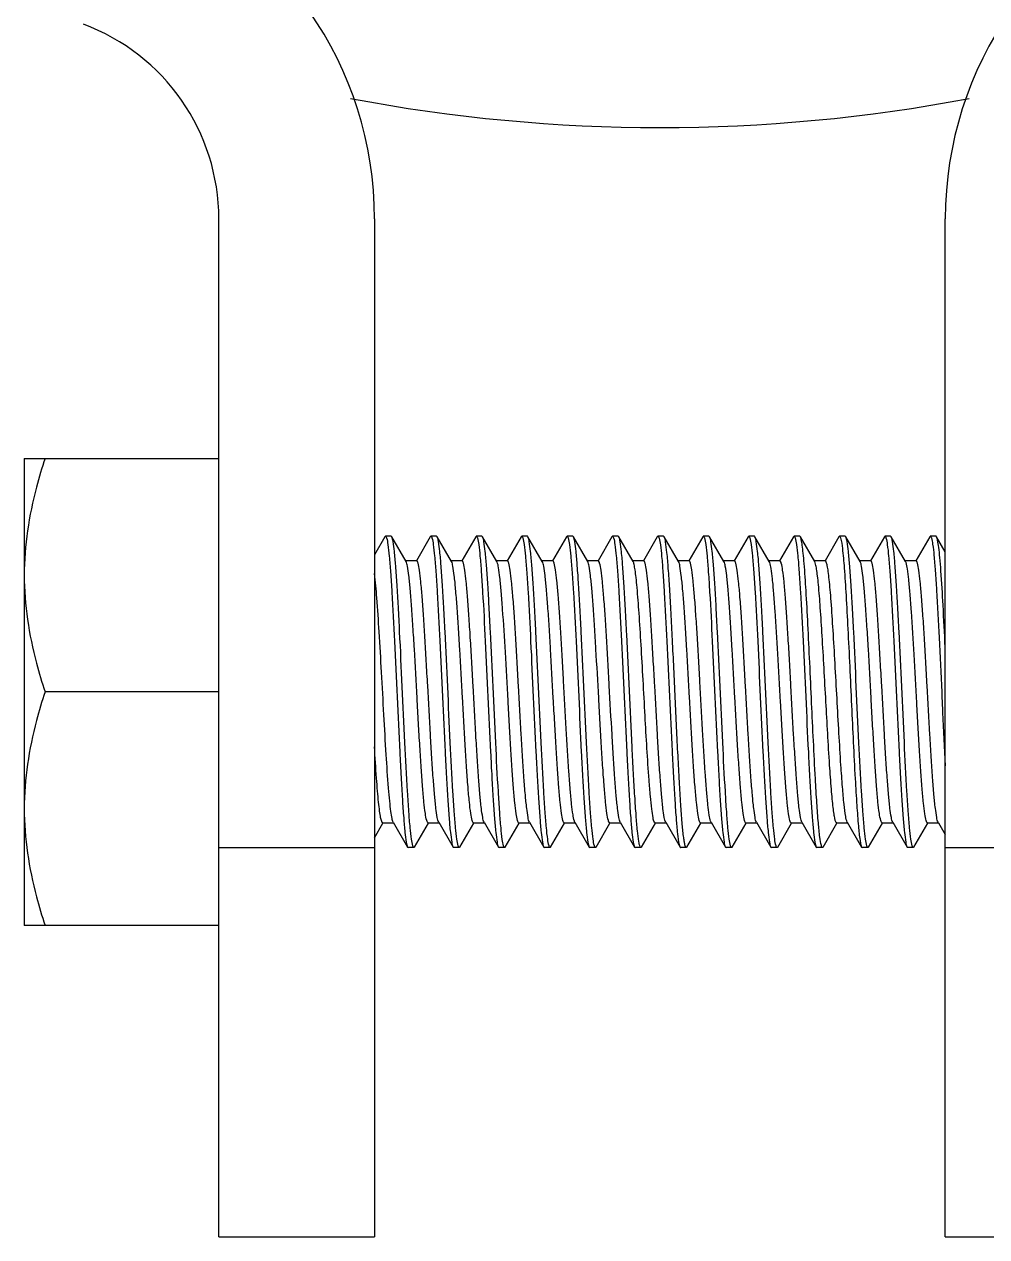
# Model space of a CAD drawing. Extents: x 1725261 to 1937680, y 860327 to 1571294.
# Drawn here: x 1850610 to 1851040, y 1209134 to 1209677 of the extents above; entities that cross this region are included whole.
import ezdxf

# ---------------------------------------------------------------- set-up
doc = ezdxf.new("R2010")
doc.units = 0
doc.header["$LTSCALE"] = 1000
doc.header["$MEASUREMENT"] = 0

msp = doc.modelspace()

# ---------------------------------------------------------------- linework, layer by layer
at = {"linetype": 'Continuous'}
for p, q in [((1850696.67, 1209134.2), (1850696.67, 1209589.89)), ((1850766.36, 1209589.89), (1850766.36, 1209134.2)), ((1851021.91, 1209134.2), (1851021.91, 1209589.89)), ((1850609.55, 1209482.68), (1850696.67, 1209482.68)), ((1850609.55, 1209482.68), (1850609.55, 1209273.59)), ((1850771.03, 1209447.61), (1850771.29, 1209447.83)), ((1850773.83, 1209447.83), (1850771.29, 1209447.83)), ((1850773.83, 1209447.83), (1850771.29, 1209447.83)), ((1850771.29, 1209447.83), (1850771.33, 1209447.83)), ((1850774.09, 1209447.61), (1850773.83, 1209447.83)), ((1850791.36, 1209447.61), (1850791.62, 1209447.83)), ((1850794.16, 1209447.83), (1850791.62, 1209447.83)), ((1850794.16, 1209447.83), (1850791.62, 1209447.83)), ((1850791.62, 1209447.83), (1850791.66, 1209447.83)), ((1850794.42, 1209447.61), (1850794.16, 1209447.83)), ((1850811.69, 1209447.61), (1850811.95, 1209447.83)), ((1850814.49, 1209447.83), (1850811.95, 1209447.83)), ((1850814.49, 1209447.83), (1850811.95, 1209447.83)), ((1850811.95, 1209447.83), (1850811.99, 1209447.83)), ((1850814.75, 1209447.61), (1850814.49, 1209447.83)), ((1850832.02, 1209447.61), (1850832.28, 1209447.83)), ((1850834.82, 1209447.83), (1850832.28, 1209447.83)), ((1850834.82, 1209447.83), (1850832.28, 1209447.83)), ((1850832.28, 1209447.83), (1850832.32, 1209447.83)), ((1850835.08, 1209447.61), (1850834.82, 1209447.83)), ((1850852.34, 1209447.61), (1850852.6, 1209447.83)), ((1850855.15, 1209447.83), (1850852.6, 1209447.83)), ((1850855.15, 1209447.83), (1850852.6, 1209447.83)), ((1850852.6, 1209447.83), (1850852.64, 1209447.83)), ((1850855.4, 1209447.61), (1850855.15, 1209447.83)), ((1850872.67, 1209447.61), (1850872.93, 1209447.83)), ((1850875.47, 1209447.83), (1850872.93, 1209447.83)), ((1850875.47, 1209447.83), (1850872.93, 1209447.83)), ((1850872.93, 1209447.83), (1850872.97, 1209447.83)), ((1850875.73, 1209447.61), (1850875.47, 1209447.83)), ((1850893, 1209447.61), (1850893.26, 1209447.83)), ((1850895.8, 1209447.83), (1850893.26, 1209447.83)), ((1850895.8, 1209447.83), (1850893.26, 1209447.83)), ((1850893.26, 1209447.83), (1850893.3, 1209447.83)), ((1850896.06, 1209447.61), (1850895.8, 1209447.83)), ((1850913.33, 1209447.61), (1850913.59, 1209447.83)), ((1850916.13, 1209447.83), (1850913.59, 1209447.83)), ((1850916.13, 1209447.83), (1850913.59, 1209447.83)), ((1850913.59, 1209447.83), (1850913.63, 1209447.83)), ((1850916.39, 1209447.61), (1850916.13, 1209447.83)), ((1850933.66, 1209447.61), (1850933.92, 1209447.83)), ((1850936.46, 1209447.83), (1850933.92, 1209447.83)), ((1850936.46, 1209447.83), (1850933.92, 1209447.83)), ((1850933.92, 1209447.83), (1850933.96, 1209447.83)), ((1850936.72, 1209447.61), (1850936.46, 1209447.83)), ((1850953.98, 1209447.61), (1850954.24, 1209447.83)), ((1850956.79, 1209447.83), (1850954.24, 1209447.83)), ((1850956.79, 1209447.83), (1850954.24, 1209447.83)), ((1850954.24, 1209447.83), (1850954.28, 1209447.83)), ((1850957.04, 1209447.61), (1850956.79, 1209447.83)), ((1850974.31, 1209447.61), (1850974.57, 1209447.83)), ((1850977.11, 1209447.83), (1850974.57, 1209447.83)), ((1850977.11, 1209447.83), (1850974.57, 1209447.83)), ((1850974.57, 1209447.83), (1850974.61, 1209447.83)), ((1850977.37, 1209447.61), (1850977.11, 1209447.83)), ((1850994.64, 1209447.61), (1850994.9, 1209447.83)), ((1850997.44, 1209447.83), (1850994.9, 1209447.83)), ((1850997.44, 1209447.83), (1850994.9, 1209447.83)), ((1850994.9, 1209447.83), (1850994.94, 1209447.83)), ((1850997.7, 1209447.61), (1850997.44, 1209447.83)), ((1851014.97, 1209447.61), (1851015.23, 1209447.83)), ((1851017.77, 1209447.83), (1851015.23, 1209447.83)), ((1851017.77, 1209447.83), (1851015.23, 1209447.83)), ((1851015.23, 1209447.83), (1851015.27, 1209447.83)), ((1851018.03, 1209447.61), (1851017.77, 1209447.83)), ((1850771.03, 1209447.61), (1850766.36, 1209439.55)), ((1850780.51, 1209436.53), (1850774.09, 1209447.61)), ((1850791.36, 1209447.61), (1850785.13, 1209436.86)), ((1850800.84, 1209436.53), (1850794.42, 1209447.61)), ((1850811.69, 1209447.61), (1850805.46, 1209436.86)), ((1850821.17, 1209436.53), (1850814.75, 1209447.61)), ((1850832.02, 1209447.61), (1850825.79, 1209436.86)), ((1850841.5, 1209436.53), (1850835.08, 1209447.61)), ((1850852.34, 1209447.61), (1850846.12, 1209436.86)), ((1850861.82, 1209436.53), (1850855.4, 1209447.61)), ((1850872.67, 1209447.61), (1850866.45, 1209436.86)), ((1850882.15, 1209436.53), (1850875.73, 1209447.61)), ((1850893, 1209447.61), (1850886.77, 1209436.86)), ((1850902.48, 1209436.53), (1850896.06, 1209447.61)), ((1850913.33, 1209447.61), (1850907.1, 1209436.86)), ((1850922.81, 1209436.53), (1850916.39, 1209447.61)), ((1850933.66, 1209447.61), (1850927.43, 1209436.86)), ((1850943.14, 1209436.53), (1850936.72, 1209447.61)), ((1850953.98, 1209447.61), (1850947.76, 1209436.86)), ((1850963.46, 1209436.53), (1850957.04, 1209447.61)), ((1850974.31, 1209447.61), (1850968.09, 1209436.86)), ((1850983.79, 1209436.53), (1850977.37, 1209447.61)), ((1850994.64, 1209447.61), (1850988.41, 1209436.86)), ((1851004.12, 1209436.53), (1850997.7, 1209447.61)), ((1851014.97, 1209447.61), (1851008.74, 1209436.86)), ((1851021.91, 1209440.91), (1851018.03, 1209447.61)), ((1850785.25, 1209436.8), (1850780.36, 1209436.8)), ((1850805.58, 1209436.8), (1850800.69, 1209436.8)), ((1850825.91, 1209436.8), (1850821.01, 1209436.8)), ((1850821.3, 1209436.26), (1850821.17, 1209436.53)), ((1850846.23, 1209436.8), (1850841.34, 1209436.8)), ((1850866.56, 1209436.8), (1850861.67, 1209436.8)), ((1850886.89, 1209436.8), (1850882, 1209436.8)), ((1850907.22, 1209436.8), (1850902.33, 1209436.8)), ((1850927.55, 1209436.8), (1850922.65, 1209436.8)), ((1850947.87, 1209436.8), (1850942.98, 1209436.8)), ((1850943.33, 1209436.09), (1850943.14, 1209436.53)), ((1850968.2, 1209436.8), (1850963.31, 1209436.8)), ((1850988.53, 1209436.8), (1850983.64, 1209436.8)), ((1851008.86, 1209436.8), (1851003.97, 1209436.8)), ((1850696.67, 1209378.14), (1850618.88, 1209378.14)), ((1851020.31, 1209378.06), (1851020.35, 1209377.33)), ((1850766.36, 1209312.86), (1850770.16, 1209319.41)), ((1850770.04, 1209319.48), (1850774.93, 1209319.48)), ((1850774.78, 1209319.74), (1850781.2, 1209308.67)), ((1850784.26, 1209308.67), (1850790.48, 1209319.41)), ((1850790.37, 1209319.48), (1850795.26, 1209319.48)), ((1850795.11, 1209319.74), (1850801.52, 1209308.67)), ((1850804.58, 1209308.67), (1850810.81, 1209319.41)), ((1850810.7, 1209319.48), (1850815.59, 1209319.48)), ((1850815.43, 1209319.74), (1850821.85, 1209308.67)), ((1850824.91, 1209308.67), (1850831.14, 1209319.41)), ((1850831.02, 1209319.48), (1850835.92, 1209319.48)), ((1850835.76, 1209319.74), (1850842.18, 1209308.67)), ((1850845.24, 1209308.67), (1850851.47, 1209319.41)), ((1850851.35, 1209319.48), (1850856.24, 1209319.48)), ((1850856.09, 1209319.74), (1850862.51, 1209308.67)), ((1850865.57, 1209308.67), (1850871.8, 1209319.41)), ((1850871.68, 1209319.48), (1850876.57, 1209319.48)), ((1850876.42, 1209319.74), (1850882.84, 1209308.67)), ((1850885.9, 1209308.67), (1850892.12, 1209319.41)), ((1850892.01, 1209319.48), (1850891.7, 1209319.74)), ((1850892.01, 1209319.48), (1850896.9, 1209319.48)), ((1850896.75, 1209319.74), (1850903.16, 1209308.67)), ((1850906.22, 1209308.67), (1850912.45, 1209319.41)), ((1850912.34, 1209319.48), (1850917.23, 1209319.48)), ((1850917.07, 1209319.74), (1850923.49, 1209308.67)), ((1850926.55, 1209308.67), (1850932.78, 1209319.41)), ((1850932.66, 1209319.48), (1850937.56, 1209319.48)), ((1850937.4, 1209319.74), (1850943.82, 1209308.67)), ((1850946.88, 1209308.67), (1850953.11, 1209319.41)), ((1850952.99, 1209319.48), (1850957.88, 1209319.48)), ((1850957.73, 1209319.74), (1850964.15, 1209308.67)), ((1850967.21, 1209308.67), (1850973.44, 1209319.41)), ((1850973.32, 1209319.48), (1850978.21, 1209319.48)), ((1850978.06, 1209319.74), (1850984.48, 1209308.67)), ((1850987.54, 1209308.67), (1850993.76, 1209319.41)), ((1850993.65, 1209319.48), (1850998.54, 1209319.48)), ((1850998.39, 1209319.74), (1851004.8, 1209308.67)), ((1851007.86, 1209308.67), (1851014.09, 1209319.41)), ((1851013.98, 1209319.48), (1851018.87, 1209319.48)), ((1851018.71, 1209319.74), (1851018.87, 1209319.48)), ((1851018.87, 1209319.48), (1851021.91, 1209314.22)), ((1850696.67, 1209308.44), (1850766.36, 1209308.44)), ((1850781.2, 1209308.67), (1850781.46, 1209308.44)), ((1850784, 1209308.44), (1850781.46, 1209308.44)), ((1850784, 1209308.44), (1850781.46, 1209308.44)), ((1850784, 1209308.44), (1850783.96, 1209308.45)), ((1850784.26, 1209308.67), (1850784, 1209308.44)), ((1850801.52, 1209308.67), (1850801.78, 1209308.44)), ((1850804.33, 1209308.44), (1850801.78, 1209308.44)), ((1850804.33, 1209308.44), (1850801.78, 1209308.44)), ((1850804.33, 1209308.44), (1850804.29, 1209308.45)), ((1850804.58, 1209308.67), (1850804.33, 1209308.44)), ((1850821.85, 1209308.67), (1850822.11, 1209308.44)), ((1850824.65, 1209308.44), (1850822.11, 1209308.44)), ((1850824.65, 1209308.44), (1850822.11, 1209308.44)), ((1850824.65, 1209308.44), (1850824.61, 1209308.45)), ((1850824.91, 1209308.67), (1850824.65, 1209308.44)), ((1850842.18, 1209308.67), (1850842.44, 1209308.44)), ((1850844.98, 1209308.44), (1850842.44, 1209308.44)), ((1850844.98, 1209308.44), (1850842.44, 1209308.44)), ((1850844.98, 1209308.44), (1850844.94, 1209308.45)), ((1850845.24, 1209308.67), (1850844.98, 1209308.44)), ((1850862.51, 1209308.67), (1850862.77, 1209308.44)), ((1850865.31, 1209308.44), (1850862.77, 1209308.44)), ((1850865.31, 1209308.44), (1850862.77, 1209308.44)), ((1850865.31, 1209308.44), (1850865.27, 1209308.45)), ((1850865.57, 1209308.67), (1850865.31, 1209308.44)), ((1850882.84, 1209308.67), (1850883.1, 1209308.44)), ((1850885.33, 1209308.44), (1850883.1, 1209308.44)), ((1850885.33, 1209308.44), (1850883.1, 1209308.44)), ((1850885.48, 1209308.52), (1850885.33, 1209308.75)), ((1850885.9, 1209308.67), (1850885.64, 1209308.44)), ((1850903.12, 1209308.75), (1850903.16, 1209308.67)), ((1850903.16, 1209308.67), (1850903.27, 1209308.52)), ((1850905.97, 1209308.44), (1850903.42, 1209308.44)), ((1850906.22, 1209308.67), (1850905.97, 1209308.44)), ((1850923.49, 1209308.67), (1850923.75, 1209308.44)), ((1850926.29, 1209308.44), (1850923.75, 1209308.44)), ((1850926.29, 1209308.44), (1850923.75, 1209308.44)), ((1850926.29, 1209308.44), (1850926.25, 1209308.45)), ((1850926.55, 1209308.67), (1850926.29, 1209308.44)), ((1850943.82, 1209308.67), (1850944.08, 1209308.44)), ((1850946.62, 1209308.44), (1850944.08, 1209308.44)), ((1850946.62, 1209308.44), (1850944.08, 1209308.44)), ((1850946.62, 1209308.44), (1850946.58, 1209308.45)), ((1850946.88, 1209308.67), (1850946.62, 1209308.44)), ((1850964.15, 1209308.67), (1850964.41, 1209308.44)), ((1850966.95, 1209308.44), (1850964.41, 1209308.44)), ((1850966.95, 1209308.44), (1850964.41, 1209308.44)), ((1850967.21, 1209308.67), (1850966.95, 1209308.44)), ((1850984.48, 1209308.67), (1850984.74, 1209308.44)), ((1850987.28, 1209308.44), (1850984.74, 1209308.44)), ((1850987.28, 1209308.44), (1850984.74, 1209308.44)), ((1850987.28, 1209308.44), (1850987.24, 1209308.45)), ((1850987.54, 1209308.67), (1850987.28, 1209308.44)), ((1851004.8, 1209308.67), (1851005.06, 1209308.44)), ((1851007.61, 1209308.44), (1851005.06, 1209308.44)), ((1851007.61, 1209308.44), (1851005.06, 1209308.44)), ((1851007.61, 1209308.44), (1851007.57, 1209308.45)), ((1851007.86, 1209308.67), (1851007.61, 1209308.44)), ((1851021.91, 1209308.44), (1851091.61, 1209308.44)), ((1850696.67, 1209273.59), (1850609.55, 1209273.59)), ((1850696.67, 1209134.2), (1850766.36, 1209134.2)), ((1851021.91, 1209134.2), (1851091.61, 1209134.2))]:
    msp.add_line(p, q, dxfattribs=at)
for centre, radius, start, end in [((1850603.74, 1209589.89), 162.62, 0, 69.6825), ((1851184.54, 1209589.89), 162.62, 110.3175, 180), ((1850603.74, 1209589.89), 92.93, 0, 69.6825), ((1850894.14, 1210374.21), 743.42, 259.26191, 280.73809)]:
    msp.add_arc(centre, radius, start, end, dxfattribs=at)
for points, knots in [([(1850618.88, 1209482.68), (1850617.47, 1209478.44), (1850612.31, 1209461.48), (1850609.55, 1209443.68), (1850609.55, 1209430.41)], [0, 0, 0, 0, 0.251892, 1, 1, 1, 1]), ([(1850771.33, 1209447.83), (1850771.37, 1209447.82), (1850771.61, 1209447.63), (1850771.69, 1209447.33), (1850771.76, 1209447.09)], [0, 0, 0, 0, 0.146246, 1, 1, 1, 1]), ([(1850791.66, 1209447.83), (1850791.7, 1209447.82), (1850791.94, 1209447.64), (1850792.01, 1209447.34), (1850792.08, 1209447.12)], [0, 0, 0, 0, 0.147522, 1, 1, 1, 1]), ([(1850811.99, 1209447.83), (1850812.03, 1209447.82), (1850812.27, 1209447.63), (1850812.35, 1209447.33), (1850812.42, 1209447.09)], [0, 0, 0, 0, 0.146192, 1, 1, 1, 1]), ([(1850832.32, 1209447.83), (1850832.36, 1209447.82), (1850832.6, 1209447.63), (1850832.67, 1209447.33), (1850832.75, 1209447.09)], [0, 0, 0, 0, 0.146067, 1, 1, 1, 1]), ([(1850852.64, 1209447.83), (1850852.68, 1209447.82), (1850852.92, 1209447.63), (1850853, 1209447.33), (1850853.07, 1209447.1)], [0, 0, 0, 0, 0.14652, 1, 1, 1, 1]), ([(1850872.97, 1209447.83), (1850873.01, 1209447.82), (1850873.25, 1209447.64), (1850873.32, 1209447.34), (1850873.4, 1209447.11)], [0, 0, 0, 0, 0.147302, 1, 1, 1, 1]), ([(1850893.3, 1209447.83), (1850893.34, 1209447.82), (1850893.6, 1209447.61), (1850893.68, 1209447.27), (1850893.76, 1209447.01)], [0, 0, 0, 0, 0.142412, 1, 1, 1, 1]), ([(1850913.63, 1209447.83), (1850913.67, 1209447.82), (1850913.91, 1209447.63), (1850913.99, 1209447.32), (1850914.06, 1209447.09)], [0, 0, 0, 0, 0.146004, 1, 1, 1, 1]), ([(1850933.96, 1209447.83), (1850934, 1209447.82), (1850934.24, 1209447.64), (1850934.31, 1209447.34), (1850934.39, 1209447.1)], [0, 0, 0, 0, 0.146788, 1, 1, 1, 1]), ([(1850954.28, 1209447.83), (1850954.32, 1209447.82), (1850954.56, 1209447.64), (1850954.64, 1209447.33), (1850954.71, 1209447.1)], [0, 0, 0, 0, 0.146706, 1, 1, 1, 1]), ([(1850974.61, 1209447.83), (1850974.65, 1209447.82), (1850974.89, 1209447.64), (1850974.97, 1209447.33), (1850975.04, 1209447.1)], [0, 0, 0, 0, 0.14666, 1, 1, 1, 1]), ([(1850994.94, 1209447.83), (1850994.98, 1209447.82), (1850995.22, 1209447.63), (1850995.3, 1209447.33), (1850995.37, 1209447.09)], [0, 0, 0, 0, 0.146034, 1, 1, 1, 1]), ([(1851015.27, 1209447.83), (1851015.31, 1209447.82), (1851015.55, 1209447.64), (1851015.62, 1209447.34), (1851015.7, 1209447.11)], [0, 0, 0, 0, 0.147008, 1, 1, 1, 1]), ([(1850771.76, 1209447.09), (1850772.07, 1209446.13), (1850772.47, 1209443.39), (1850773.04, 1209438.29), (1850773.59, 1209431.19), (1850774.42, 1209418.48), (1850775.37, 1209399.83), (1850776.48, 1209375.95), (1850777.42, 1209355.66), (1850778.22, 1209340.39), (1850778.78, 1209330.56), (1850779.37, 1209322.32), (1850779.89, 1209315.88), (1850780.5, 1209311.58), (1850780.82, 1209309.31), (1850781.2, 1209308.67)], [0, 0, 0, 0, 0.021868, 0.059293, 0.111148, 0.175758, 0.334416, 0.514504, 0.692433, 0.773207, 0.844889, 0.905123, 0.951944, 0.983855, 1, 1, 1, 1]), ([(1850783.52, 1209309.19), (1850783.22, 1209310.15), (1850782.82, 1209312.89), (1850782.25, 1209317.99), (1850781.7, 1209325.1), (1850780.87, 1209337.81), (1850779.92, 1209356.45), (1850778.81, 1209380.33), (1850777.87, 1209400.62), (1850777.07, 1209415.89), (1850776.5, 1209425.72), (1850775.92, 1209433.96), (1850775.4, 1209440.39), (1850774.79, 1209444.69), (1850774.47, 1209446.96), (1850774.09, 1209447.61)], [0, 0, 0, 0, 0.021893, 0.059337, 0.111209, 0.175831, 0.334488, 0.514558, 0.692467, 0.773229, 0.8449, 0.905129, 0.951948, 0.983856, 1, 1, 1, 1]), ([(1850792.08, 1209447.12), (1850792.39, 1209446.16), (1850792.79, 1209443.44), (1850793.36, 1209438.36), (1850793.91, 1209431.27), (1850794.74, 1209418.57), (1850795.69, 1209399.93), (1850796.8, 1209376.03), (1850797.74, 1209355.72), (1850798.54, 1209340.44), (1850799.11, 1209330.59), (1850799.7, 1209322.34), (1850800.21, 1209315.89), (1850800.83, 1209311.59), (1850801.15, 1209309.31), (1850801.52, 1209308.67)], [0, 0, 0, 0, 0.02168, 0.058952, 0.110694, 0.175227, 0.333837, 0.514005, 0.692077, 0.772934, 0.8447, 0.905011, 0.95189, 0.983838, 1, 1, 1, 1]), ([(1850803.85, 1209309.18), (1850803.55, 1209310.15), (1850803.15, 1209312.88), (1850802.58, 1209317.98), (1850802.03, 1209325.09), (1850801.2, 1209337.79), (1850800.25, 1209356.44), (1850799.14, 1209380.33), (1850798.2, 1209400.61), (1850797.4, 1209415.88), (1850796.83, 1209425.71), (1850796.25, 1209433.95), (1850795.73, 1209440.39), (1850795.12, 1209444.69), (1850794.8, 1209446.96), (1850794.42, 1209447.61)], [0, 0, 0, 0, 0.021869, 0.059298, 0.111159, 0.175773, 0.334425, 0.514513, 0.692436, 0.773203, 0.844885, 0.905123, 0.951945, 0.983855, 1, 1, 1, 1]), ([(1850812.42, 1209447.09), (1850812.73, 1209446.13), (1850813.13, 1209443.39), (1850813.7, 1209438.29), (1850814.25, 1209431.18), (1850815.07, 1209418.48), (1850816.02, 1209399.83), (1850817.13, 1209375.95), (1850818.07, 1209355.66), (1850818.87, 1209340.39), (1850819.44, 1209330.56), (1850820.03, 1209322.32), (1850820.54, 1209315.88), (1850821.16, 1209311.58), (1850821.48, 1209309.31), (1850821.85, 1209308.67)], [0, 0, 0, 0, 0.021875, 0.059308, 0.111172, 0.175789, 0.334441, 0.514524, 0.692444, 0.773209, 0.844888, 0.905124, 0.951946, 0.983855, 1, 1, 1, 1]), ([(1850824.19, 1209309.16), (1850823.88, 1209310.12), (1850823.48, 1209312.84), (1850822.91, 1209317.92), (1850822.36, 1209325.01), (1850821.53, 1209337.71), (1850820.58, 1209356.36), (1850819.47, 1209380.25), (1850818.53, 1209400.56), (1850817.73, 1209415.84), (1850817.16, 1209425.69), (1850816.58, 1209433.94), (1850816.06, 1209440.38), (1850815.45, 1209444.69), (1850815.12, 1209446.96), (1850814.75, 1209447.61)], [0, 0, 0, 0, 0.021696, 0.058981, 0.110733, 0.175273, 0.333889, 0.51405, 0.692109, 0.772959, 0.844718, 0.905021, 0.951895, 0.98384, 1, 1, 1, 1]), ([(1850832.75, 1209447.09), (1850833.06, 1209446.12), (1850833.46, 1209443.39), (1850834.03, 1209438.28), (1850834.58, 1209431.17), (1850835.4, 1209418.47), (1850836.35, 1209399.82), (1850837.46, 1209375.94), (1850838.4, 1209355.65), (1850839.2, 1209340.39), (1850839.77, 1209330.56), (1850840.35, 1209322.32), (1850840.87, 1209315.88), (1850841.48, 1209311.58), (1850841.81, 1209309.31), (1850842.18, 1209308.67)], [0, 0, 0, 0, 0.021894, 0.059339, 0.111212, 0.175833, 0.334492, 0.514561, 0.69247, 0.773231, 0.844902, 0.905131, 0.951948, 0.983856, 1, 1, 1, 1]), ([(1850844.51, 1209309.18), (1850844.2, 1209310.15), (1850843.8, 1209312.88), (1850843.23, 1209317.98), (1850842.68, 1209325.09), (1850841.86, 1209337.79), (1850840.91, 1209356.44), (1850839.8, 1209380.33), (1850838.86, 1209400.61), (1850838.06, 1209415.88), (1850837.49, 1209425.71), (1850836.9, 1209433.95), (1850836.39, 1209440.39), (1850835.77, 1209444.69), (1850835.45, 1209446.96), (1850835.08, 1209447.61)], [0, 0, 0, 0, 0.021872, 0.059299, 0.111157, 0.175768, 0.334426, 0.51451, 0.692437, 0.773209, 0.84489, 0.905124, 0.951944, 0.983855, 1, 1, 1, 1]), ([(1850853.07, 1209447.1), (1850853.38, 1209446.13), (1850853.78, 1209443.41), (1850854.35, 1209438.31), (1850854.9, 1209431.2), (1850855.73, 1209418.5), (1850856.68, 1209399.85), (1850857.79, 1209375.97), (1850858.73, 1209355.67), (1850859.53, 1209340.4), (1850860.1, 1209330.57), (1850860.68, 1209322.32), (1850861.2, 1209315.88), (1850861.81, 1209311.59), (1850862.13, 1209309.31), (1850862.51, 1209308.67)], [0, 0, 0, 0, 0.021827, 0.05922, 0.111051, 0.175644, 0.334293, 0.514399, 0.692358, 0.77315, 0.84485, 0.9051, 0.951933, 0.983851, 1, 1, 1, 1]), ([(1850864.84, 1209309.19), (1850864.53, 1209310.15), (1850864.13, 1209312.88), (1850863.56, 1209317.99), (1850863.01, 1209325.1), (1850862.19, 1209337.8), (1850861.23, 1209356.45), (1850860.13, 1209380.33), (1850859.18, 1209400.62), (1850858.39, 1209415.88), (1850857.82, 1209425.71), (1850857.23, 1209433.95), (1850856.72, 1209440.39), (1850856.1, 1209444.69), (1850855.78, 1209446.96), (1850855.4, 1209447.61)], [0, 0, 0, 0, 0.021888, 0.05933, 0.1112, 0.17582, 0.334476, 0.514549, 0.692461, 0.773223, 0.844896, 0.905127, 0.951947, 0.983856, 1, 1, 1, 1]), ([(1850873.4, 1209447.11), (1850873.71, 1209446.16), (1850874.11, 1209443.43), (1850874.68, 1209438.35), (1850875.23, 1209431.25), (1850876.05, 1209418.56), (1850877, 1209399.91), (1850878.11, 1209376.01), (1850879.06, 1209355.71), (1850879.85, 1209340.43), (1850880.42, 1209330.59), (1850881.01, 1209322.34), (1850881.52, 1209315.89), (1850882.14, 1209311.59), (1850882.46, 1209309.31), (1850882.84, 1209308.67)], [0, 0, 0, 0, 0.021712, 0.059011, 0.110774, 0.175321, 0.333937, 0.514091, 0.692138, 0.77298, 0.844732, 0.90503, 0.9519, 0.983841, 1, 1, 1, 1]), ([(1850885.33, 1209308.75), (1850884.97, 1209309.49), (1850884.62, 1209311.93), (1850884.01, 1209316.54), (1850883.47, 1209323.33), (1850882.88, 1209331.95), (1850882.3, 1209342.18), (1850881.49, 1209357.91), (1850880.53, 1209378.61), (1850879.58, 1209399.29), (1850878.77, 1209414.94), (1850878.19, 1209425.05), (1850877.59, 1209433.54), (1850877.07, 1209440.18), (1850876.44, 1209444.6), (1850876.12, 1209446.94), (1850875.73, 1209447.61)], [0, 0, 0, 0, 0.017781, 0.051792, 0.101046, 0.163901, 0.238227, 0.321493, 0.50325, 0.684515, 0.767186, 0.840711, 0.902583, 0.950706, 0.983484, 1, 1, 1, 1]), ([(1850893.76, 1209447.01), (1850894.06, 1209446.03), (1850894.46, 1209443.27), (1850895.02, 1209438.14), (1850895.57, 1209431.04), (1850896.39, 1209418.41), (1850897.33, 1209399.89), (1850898.43, 1209376.17), (1850899.37, 1209356.02), (1850900.16, 1209340.82), (1850900.73, 1209331), (1850901.3, 1209322.73), (1850901.83, 1209316.23), (1850902.42, 1209311.8), (1850902.77, 1209309.47), (1850903.12, 1209308.75)], [0, 0, 0, 0, 0.022323, 0.059966, 0.111809, 0.176196, 0.333935, 0.512859, 0.689876, 0.770433, 0.84213, 0.902644, 0.950025, 0.982776, 1, 1, 1, 1]), ([(1850905.97, 1209308.44), (1850905.82, 1209308.44), (1850905.53, 1209308.98), (1850905.3, 1209309.87), (1850904.98, 1209311.5), (1850904.55, 1209314.77), (1850904.02, 1209320.32), (1850903.43, 1209328.48), (1850902.83, 1209338.46), (1850902.23, 1209349.89), (1850901.62, 1209362.34), (1850901.01, 1209375.38), (1850900.4, 1209388.51), (1850899.8, 1209401.26), (1850899.19, 1209413.17), (1850898.59, 1209423.81), (1850897.98, 1209432.76), (1850897.44, 1209439.77), (1850896.79, 1209444.44), (1850896.46, 1209446.91), (1850896.06, 1209447.61)], [0, 0, 0, 0, 0.003179, 0.010349, 0.021865, 0.037693, 0.081777, 0.141086, 0.21349, 0.29637, 0.38671, 0.481216, 0.576446, 0.66894, 0.755331, 0.832471, 0.897559, 0.948248, 0.982744, 1, 1, 1, 1]), ([(1850914.06, 1209447.09), (1850914.37, 1209446.12), (1850914.77, 1209443.39), (1850915.34, 1209438.28), (1850915.89, 1209431.17), (1850916.71, 1209418.46), (1850917.67, 1209399.82), (1850918.77, 1209375.94), (1850919.71, 1209355.65), (1850920.51, 1209340.39), (1850921.08, 1209330.56), (1850921.67, 1209322.32), (1850922.18, 1209315.88), (1850922.8, 1209311.58), (1850923.12, 1209309.31), (1850923.49, 1209308.67)], [0, 0, 0, 0, 0.021904, 0.059356, 0.111234, 0.175859, 0.334521, 0.514585, 0.692487, 0.773246, 0.844913, 0.905138, 0.951952, 0.983857, 1, 1, 1, 1]), ([(1850925.82, 1209309.18), (1850925.51, 1209310.15), (1850925.11, 1209312.88), (1850924.54, 1209317.99), (1850923.99, 1209325.1), (1850923.17, 1209337.8), (1850922.22, 1209356.45), (1850921.11, 1209380.33), (1850920.17, 1209400.62), (1850919.37, 1209415.89), (1850918.8, 1209425.72), (1850918.22, 1209433.96), (1850917.7, 1209440.39), (1850917.09, 1209444.69), (1850916.76, 1209446.96), (1850916.39, 1209447.61)], [0, 0, 0, 0, 0.021888, 0.059328, 0.111196, 0.175814, 0.334474, 0.514547, 0.692462, 0.773228, 0.844902, 0.905131, 0.951948, 0.983856, 1, 1, 1, 1]), ([(1850934.39, 1209447.1), (1850934.69, 1209446.14), (1850935.09, 1209443.42), (1850935.66, 1209438.32), (1850936.21, 1209431.22), (1850937.04, 1209418.52), (1850937.99, 1209399.87), (1850939.1, 1209375.98), (1850940.04, 1209355.69), (1850940.84, 1209340.41), (1850941.41, 1209330.57), (1850941.99, 1209322.33), (1850942.51, 1209315.89), (1850943.12, 1209311.59), (1850943.45, 1209309.31), (1850943.82, 1209308.67)], [0, 0, 0, 0, 0.021788, 0.059148, 0.110955, 0.175533, 0.334174, 0.514296, 0.692285, 0.773094, 0.844811, 0.905077, 0.951921, 0.983848, 1, 1, 1, 1]), ([(1850946.15, 1209309.18), (1850945.84, 1209310.15), (1850945.44, 1209312.88), (1850944.87, 1209317.99), (1850944.32, 1209325.09), (1850943.5, 1209337.8), (1850942.55, 1209356.44), (1850941.44, 1209380.33), (1850940.5, 1209400.61), (1850939.7, 1209415.88), (1850939.13, 1209425.71), (1850938.54, 1209433.95), (1850938.03, 1209440.39), (1850937.41, 1209444.69), (1850937.09, 1209446.96), (1850936.72, 1209447.61)], [0, 0, 0, 0, 0.021877, 0.059311, 0.111175, 0.175792, 0.334445, 0.514524, 0.692444, 0.773209, 0.844887, 0.905122, 0.951945, 0.983855, 1, 1, 1, 1]), ([(1850954.71, 1209447.1), (1850955.02, 1209446.14), (1850955.42, 1209443.41), (1850955.99, 1209438.32), (1850956.54, 1209431.22), (1850957.37, 1209418.51), (1850958.32, 1209399.87), (1850959.43, 1209375.98), (1850960.37, 1209355.68), (1850961.17, 1209340.41), (1850961.74, 1209330.57), (1850962.32, 1209322.33), (1850962.84, 1209315.89), (1850963.45, 1209311.59), (1850963.77, 1209309.31), (1850964.15, 1209308.67)], [0, 0, 0, 0, 0.0218, 0.059172, 0.110989, 0.175574, 0.334211, 0.514328, 0.692305, 0.773106, 0.844818, 0.905082, 0.951925, 0.983849, 1, 1, 1, 1]), ([(1850963.78, 1209339.24), (1850963.15, 1209350.54), (1850962.34, 1209367.87), (1850961.28, 1209390.93), (1850960.47, 1209407.73), (1850959.66, 1209422.53), (1850958.96, 1209433.15), (1850958.36, 1209439.9), (1850957.97, 1209443.48), (1850957.56, 1209445.92), (1850957.28, 1209447.21), (1850957.04, 1209447.61)], [0, 0, 0, 0, 0.31261, 0.479025, 0.637331, 0.776893, 0.888349, 0.931124, 0.964281, 0.987309, 1, 1, 1, 1]), ([(1850975.04, 1209447.1), (1850975.53, 1209445.59), (1850976.01, 1209441.05), (1850976.83, 1209432.49), (1850977.56, 1209420.45), (1850978.35, 1209405.76), (1850979.14, 1209389.31), (1850980.17, 1209366.94), (1850980.96, 1209350.17), (1850981.57, 1209339.24)], [0, 0, 0, 0, 0.04411, 0.125541, 0.239358, 0.37843, 0.533993, 0.696234, 1, 1, 1, 1]), ([(1850986.81, 1209309.17), (1850986.5, 1209310.13), (1850986.1, 1209312.85), (1850985.53, 1209317.95), (1850984.98, 1209325.05), (1850984.16, 1209337.74), (1850983.2, 1209356.39), (1850982.1, 1209380.28), (1850981.15, 1209400.58), (1850980.35, 1209415.86), (1850979.79, 1209425.7), (1850979.2, 1209433.94), (1850978.69, 1209440.39), (1850978.07, 1209444.69), (1850977.75, 1209446.96), (1850977.37, 1209447.61)], [0, 0, 0, 0, 0.02177, 0.059115, 0.110912, 0.175482, 0.334119, 0.514249, 0.692251, 0.773068, 0.844793, 0.905066, 0.951916, 0.983846, 1, 1, 1, 1]), ([(1850995.37, 1209447.09), (1850995.68, 1209446.12), (1850996.08, 1209443.39), (1850996.65, 1209438.28), (1850997.2, 1209431.17), (1850998.02, 1209418.47), (1850998.98, 1209399.82), (1851000.08, 1209375.94), (1851001.03, 1209355.65), (1851001.82, 1209340.39), (1851002.39, 1209330.56), (1851002.98, 1209322.32), (1851003.49, 1209315.88), (1851004.11, 1209311.58), (1851004.43, 1209309.31), (1851004.8, 1209308.67)], [0, 0, 0, 0, 0.021899, 0.059349, 0.111223, 0.175847, 0.334508, 0.514576, 0.692482, 0.773242, 0.844912, 0.905137, 0.951951, 0.983857, 1, 1, 1, 1]), ([(1851007.13, 1209309.19), (1851006.82, 1209310.15), (1851006.42, 1209312.89), (1851005.85, 1209318), (1851005.3, 1209325.11), (1851004.48, 1209337.81), (1851003.53, 1209356.46), (1851002.42, 1209380.34), (1851001.48, 1209400.62), (1851000.68, 1209415.89), (1851000.11, 1209425.72), (1850999.53, 1209433.96), (1850999.01, 1209440.39), (1850998.4, 1209444.69), (1850998.08, 1209446.96), (1850997.7, 1209447.61)], [0, 0, 0, 0, 0.02191, 0.059368, 0.111249, 0.175876, 0.33454, 0.514602, 0.692499, 0.773255, 0.84492, 0.905142, 0.951954, 0.983858, 1, 1, 1, 1]), ([(1851015.7, 1209447.11), (1851016, 1209446.18), (1851016.39, 1209443.54), (1851016.95, 1209438.62), (1851017.49, 1209431.77), (1851018.29, 1209419.49), (1851019.23, 1209401.4), (1851019.94, 1209386.18), (1851020.31, 1209378.06)], [0, 0, 0, 0, 0.042374, 0.114709, 0.214932, 0.339935, 0.647912, 1, 1, 1, 1]), ([(1851021.91, 1209398.06), (1851021.61, 1209404.35), (1851021.03, 1209415.76), (1851020.24, 1209429.17), (1851019.54, 1209437.8), (1851019.1, 1209442.39), (1851018.61, 1209445.48), (1851018.31, 1209447.12), (1851018.03, 1209447.61)], [0, 0, 0, 0, 0.379459, 0.689334, 0.809279, 0.902185, 0.96608, 1, 1, 1, 1]), ([(1850790.37, 1209319.48), (1850790.23, 1209319.48), (1850789.94, 1209319.89), (1850789.54, 1209321.24), (1850788.99, 1209324.35), (1850788.44, 1209329.36), (1850787.84, 1209336.19), (1850787.25, 1209344.52), (1850786.65, 1209354.06), (1850786.04, 1209364.47), (1850785.24, 1209378.99), (1850784.45, 1209393.38), (1850783.62, 1209407.11), (1850783.03, 1209416.09), (1850782.42, 1209423.69), (1850781.87, 1209429.68), (1850781.25, 1209433.74), (1850780.88, 1209435.9), (1850780.51, 1209436.53)], [0, 0, 0, 0, 0.003456, 0.010692, 0.037889, 0.081613, 0.140407, 0.212192, 0.2944, 0.384075, 0.47799, 0.664972, 0.751304, 0.828651, 0.894236, 0.945722, 0.981321, 1, 1, 1, 1]), ([(1850795.11, 1209319.74), (1850794.74, 1209320.38), (1850794.37, 1209322.53), (1850793.75, 1209326.6), (1850793.19, 1209332.58), (1850792.59, 1209340.18), (1850791.99, 1209349.16), (1850791.17, 1209362.89), (1850790.38, 1209377.28), (1850789.57, 1209391.8), (1850788.97, 1209402.21), (1850788.37, 1209411.76), (1850787.77, 1209420.08), (1850787.18, 1209426.91), (1850786.62, 1209431.93), (1850786.08, 1209435.04), (1850785.68, 1209436.38), (1850785.38, 1209436.8), (1850785.25, 1209436.8)], [0, 0, 0, 0, 0.01868, 0.054278, 0.105764, 0.171348, 0.248694, 0.335026, 0.52201, 0.615925, 0.705601, 0.787808, 0.859593, 0.918386, 0.962109, 0.989306, 0.996546, 1, 1, 1, 1]), ([(1850810.7, 1209319.48), (1850810.56, 1209319.48), (1850810.26, 1209319.89), (1850809.86, 1209321.24), (1850809.32, 1209324.35), (1850808.77, 1209329.36), (1850808.17, 1209336.19), (1850807.58, 1209344.52), (1850806.97, 1209354.06), (1850806.37, 1209364.47), (1850805.57, 1209378.99), (1850804.78, 1209393.38), (1850803.95, 1209407.11), (1850803.36, 1209416.09), (1850802.75, 1209423.69), (1850802.2, 1209429.68), (1850801.58, 1209433.74), (1850801.21, 1209435.9), (1850800.84, 1209436.53)], [0, 0, 0, 0, 0.003455, 0.010693, 0.037891, 0.081614, 0.140407, 0.212192, 0.2944, 0.384075, 0.47799, 0.664974, 0.751306, 0.828653, 0.894237, 0.945722, 0.98132, 1, 1, 1, 1]), ([(1850815.43, 1209319.74), (1850815.07, 1209320.38), (1850814.7, 1209322.53), (1850814.08, 1209326.6), (1850813.52, 1209332.58), (1850812.92, 1209340.18), (1850812.32, 1209349.16), (1850811.49, 1209362.89), (1850810.71, 1209377.28), (1850809.9, 1209391.8), (1850809.3, 1209402.21), (1850808.7, 1209411.76), (1850808.1, 1209420.08), (1850807.51, 1209426.91), (1850806.95, 1209431.93), (1850806.41, 1209435.04), (1850806.01, 1209436.38), (1850805.71, 1209436.8), (1850805.58, 1209436.8)], [0, 0, 0, 0, 0.018679, 0.054277, 0.105763, 0.171348, 0.248695, 0.335027, 0.52201, 0.615925, 0.7056, 0.787807, 0.859593, 0.918386, 0.96211, 0.989308, 0.996544, 1, 1, 1, 1]), ([(1850831.02, 1209319.48), (1850830.89, 1209319.48), (1850830.6, 1209319.88), (1850830.2, 1209321.19), (1850829.67, 1209324.22), (1850829.12, 1209329.11), (1850828.53, 1209335.79), (1850827.94, 1209343.92), (1850827.35, 1209353.27), (1850826.75, 1209363.49), (1850825.96, 1209377.81), (1850825.01, 1209395.12), (1850824.03, 1209411.41), (1850823.18, 1209422.53), (1850822.62, 1209428.73), (1850822.03, 1209433.12), (1850821.62, 1209435.47), (1850821.3, 1209436.26)], [0, 0, 0, 0, 0.003398, 0.010481, 0.037063, 0.079811, 0.137346, 0.207687, 0.288384, 0.376611, 0.469274, 0.654855, 0.819309, 0.886268, 0.939811, 0.978111, 1, 1, 1, 1]), ([(1850835.76, 1209319.74), (1850835.39, 1209320.38), (1850835.02, 1209322.53), (1850834.4, 1209326.6), (1850833.85, 1209332.58), (1850833.24, 1209340.18), (1850832.65, 1209349.16), (1850831.82, 1209362.89), (1850831.04, 1209377.28), (1850830.23, 1209391.8), (1850829.63, 1209402.21), (1850829.03, 1209411.76), (1850828.43, 1209420.08), (1850827.83, 1209426.91), (1850827.28, 1209431.93), (1850826.74, 1209435.04), (1850826.34, 1209436.38), (1850826.04, 1209436.8), (1850825.91, 1209436.8)], [0, 0, 0, 0, 0.01868, 0.054279, 0.105766, 0.17135, 0.248697, 0.335029, 0.522011, 0.615926, 0.705601, 0.78781, 0.859595, 0.918388, 0.962111, 0.989307, 0.996546, 1, 1, 1, 1]), ([(1850851.35, 1209319.48), (1850851.22, 1209319.48), (1850850.92, 1209319.89), (1850850.52, 1209321.24), (1850849.98, 1209324.35), (1850849.42, 1209329.36), (1850848.83, 1209336.19), (1850848.23, 1209344.52), (1850847.63, 1209354.06), (1850847.03, 1209364.47), (1850846.22, 1209378.99), (1850845.44, 1209393.38), (1850844.61, 1209407.11), (1850844.01, 1209416.09), (1850843.41, 1209423.69), (1850842.85, 1209429.68), (1850842.23, 1209433.74), (1850841.86, 1209435.9), (1850841.5, 1209436.53)], [0, 0, 0, 0, 0.003456, 0.010692, 0.037889, 0.081613, 0.140406, 0.212192, 0.294399, 0.384075, 0.477989, 0.664972, 0.751304, 0.828651, 0.894236, 0.945722, 0.981321, 1, 1, 1, 1]), ([(1850855.84, 1209320.33), (1850855.55, 1209321.25), (1850855.13, 1209323.78), (1850854.55, 1209328.45), (1850853.98, 1209334.83), (1850853.15, 1209346.07), (1850852.18, 1209362.34), (1850851.24, 1209379.52), (1850850.45, 1209393.66), (1850849.86, 1209403.71), (1850849.28, 1209412.88), (1850848.7, 1209420.85), (1850848.11, 1209427.38), (1850847.57, 1209432.16), (1850847.05, 1209435.12), (1850846.65, 1209436.4), (1850846.36, 1209436.8), (1850846.23, 1209436.8)], [0, 0, 0, 0, 0.024737, 0.065402, 0.120735, 0.188882, 0.353983, 0.53832, 0.629884, 0.716845, 0.796224, 0.865309, 0.92175, 0.963653, 0.989702, 0.996649, 1, 1, 1, 1]), ([(1850871.68, 1209319.48), (1850871.54, 1209319.48), (1850871.25, 1209319.89), (1850870.85, 1209321.24), (1850870.31, 1209324.35), (1850869.75, 1209329.36), (1850869.16, 1209336.19), (1850868.56, 1209344.52), (1850867.96, 1209354.06), (1850867.35, 1209364.47), (1850866.55, 1209378.99), (1850865.76, 1209393.38), (1850864.94, 1209407.11), (1850864.34, 1209416.09), (1850863.74, 1209423.69), (1850863.18, 1209429.68), (1850862.56, 1209433.74), (1850862.19, 1209435.9), (1850861.82, 1209436.53)], [0, 0, 0, 0, 0.003456, 0.010693, 0.037891, 0.081614, 0.140408, 0.212193, 0.2944, 0.384075, 0.47799, 0.664974, 0.751306, 0.828653, 0.894237, 0.945723, 0.981321, 1, 1, 1, 1]), ([(1850876.42, 1209319.74), (1850876.05, 1209320.38), (1850875.68, 1209322.53), (1850875.06, 1209326.6), (1850874.51, 1209332.58), (1850873.9, 1209340.18), (1850873.3, 1209349.16), (1850872.48, 1209362.89), (1850871.69, 1209377.28), (1850870.89, 1209391.8), (1850870.28, 1209402.21), (1850869.68, 1209411.76), (1850869.09, 1209420.08), (1850868.49, 1209426.91), (1850867.94, 1209431.93), (1850867.39, 1209435.04), (1850866.99, 1209436.38), (1850866.7, 1209436.8), (1850866.56, 1209436.8)], [0, 0, 0, 0, 0.018679, 0.054277, 0.105763, 0.171348, 0.248694, 0.335027, 0.52201, 0.615925, 0.7056, 0.787807, 0.859592, 0.918386, 0.96211, 0.989307, 0.996544, 1, 1, 1, 1]), ([(1850891.7, 1209319.74), (1850891.35, 1209320.34), (1850890.99, 1209322.39), (1850890.39, 1209326.23), (1850889.85, 1209331.9), (1850888.73, 1209345.77), (1850887.75, 1209363.18), (1850886.64, 1209383.39), (1850885.78, 1209398.74), (1850884.92, 1209412.53), (1850884.18, 1209422.55), (1850883.55, 1209429), (1850883.13, 1209432.46), (1850882.7, 1209434.85), (1850882.39, 1209436.13), (1850882.15, 1209436.53)], [0, 0, 0, 0, 0.017852, 0.051664, 0.100534, 0.162875, 0.407985, 0.545976, 0.68048, 0.801297, 0.899285, 0.937334, 0.967097, 0.988058, 1, 1, 1, 1]), ([(1850896.75, 1209319.74), (1850896.38, 1209320.37), (1850896.01, 1209322.53), (1850895.39, 1209326.58), (1850894.84, 1209332.57), (1850894.23, 1209340.16), (1850893.63, 1209349.14), (1850892.81, 1209362.87), (1850892.02, 1209377.26), (1850891.22, 1209391.79), (1850890.61, 1209402.2), (1850890.01, 1209411.75), (1850889.41, 1209420.07), (1850888.82, 1209426.91), (1850888.26, 1209431.92), (1850887.72, 1209435.03), (1850887.32, 1209436.38), (1850887.02, 1209436.8), (1850886.89, 1209436.8)], [0, 0, 0, 0, 0.018628, 0.054185, 0.105638, 0.171201, 0.248536, 0.334866, 0.521871, 0.615806, 0.705504, 0.787737, 0.859546, 0.918359, 0.962097, 0.989304, 0.996544, 1, 1, 1, 1]), ([(1850912.34, 1209319.48), (1850912.2, 1209319.48), (1850911.9, 1209319.89), (1850911.5, 1209321.24), (1850910.96, 1209324.35), (1850910.41, 1209329.36), (1850909.81, 1209336.19), (1850909.22, 1209344.52), (1850908.61, 1209354.06), (1850908.01, 1209364.47), (1850907.21, 1209378.99), (1850906.42, 1209393.38), (1850905.59, 1209407.11), (1850905, 1209416.09), (1850904.39, 1209423.69), (1850903.84, 1209429.68), (1850903.22, 1209433.74), (1850902.85, 1209435.9), (1850902.48, 1209436.53)], [0, 0, 0, 0, 0.003455, 0.010692, 0.037889, 0.081612, 0.140406, 0.212191, 0.294399, 0.384075, 0.477989, 0.664972, 0.751304, 0.82865, 0.894235, 0.945722, 0.98132, 1, 1, 1, 1]), ([(1850916.86, 1209320.23), (1850916.56, 1209321.11), (1850916.14, 1209323.59), (1850915.56, 1209328.18), (1850915, 1209334.51), (1850914.16, 1209345.71), (1850913.18, 1209361.99), (1850912.24, 1209379.21), (1850911.45, 1209393.4), (1850910.86, 1209403.5), (1850910.27, 1209412.73), (1850909.69, 1209420.75), (1850909.1, 1209427.32), (1850908.56, 1209432.13), (1850908.03, 1209435.11), (1850907.64, 1209436.4), (1850907.35, 1209436.8), (1850907.22, 1209436.8)], [0, 0, 0, 0, 0.023905, 0.063882, 0.118695, 0.186499, 0.351414, 0.536115, 0.627999, 0.715327, 0.79509, 0.864539, 0.921297, 0.963445, 0.989649, 0.996636, 1, 1, 1, 1]), ([(1850932.66, 1209319.48), (1850932.53, 1209319.48), (1850932.23, 1209319.89), (1850931.83, 1209321.24), (1850931.29, 1209324.35), (1850930.74, 1209329.36), (1850930.14, 1209336.19), (1850929.54, 1209344.52), (1850928.94, 1209354.06), (1850928.34, 1209364.47), (1850927.53, 1209378.99), (1850926.75, 1209393.38), (1850925.92, 1209407.11), (1850925.32, 1209416.09), (1850924.72, 1209423.69), (1850924.17, 1209429.68), (1850923.55, 1209433.74), (1850923.18, 1209435.9), (1850922.81, 1209436.53)], [0, 0, 0, 0, 0.003456, 0.010693, 0.037891, 0.081614, 0.140408, 0.212193, 0.2944, 0.384075, 0.47799, 0.664974, 0.751306, 0.828653, 0.894237, 0.945723, 0.981321, 1, 1, 1, 1]), ([(1850937.4, 1209319.74), (1850937.03, 1209320.38), (1850936.66, 1209322.53), (1850936.04, 1209326.6), (1850935.49, 1209332.58), (1850934.88, 1209340.18), (1850934.29, 1209349.16), (1850933.46, 1209362.89), (1850932.68, 1209377.28), (1850931.87, 1209391.8), (1850931.27, 1209402.21), (1850930.67, 1209411.76), (1850930.07, 1209420.08), (1850929.47, 1209426.91), (1850928.92, 1209431.93), (1850928.38, 1209435.04), (1850927.98, 1209436.38), (1850927.68, 1209436.8), (1850927.55, 1209436.8)], [0, 0, 0, 0, 0.018679, 0.054277, 0.105763, 0.171347, 0.248694, 0.335027, 0.52201, 0.615925, 0.7056, 0.787807, 0.859592, 0.918386, 0.962109, 0.989307, 0.996544, 1, 1, 1, 1]), ([(1850952.99, 1209319.48), (1850952.86, 1209319.48), (1850952.57, 1209319.87), (1850952.18, 1209321.17), (1850951.65, 1209324.16), (1850951.1, 1209328.98), (1850950.52, 1209335.57), (1850949.93, 1209343.61), (1850949.34, 1209352.85), (1850948.75, 1209362.97), (1850947.96, 1209377.19), (1850947.02, 1209394.42), (1850946.04, 1209410.71), (1850945.2, 1209421.89), (1850944.64, 1209428.2), (1850944.06, 1209432.76), (1850943.64, 1209435.22), (1850943.33, 1209436.09)], [0, 0, 0, 0, 0.00337, 0.010373, 0.036639, 0.078887, 0.135774, 0.205372, 0.28529, 0.372768, 0.464782, 0.64963, 0.814469, 0.882133, 0.936734, 0.976432, 1, 1, 1, 1]), ([(1850957.73, 1209319.74), (1850957.36, 1209320.38), (1850956.99, 1209322.53), (1850956.37, 1209326.6), (1850955.82, 1209332.58), (1850955.21, 1209340.18), (1850954.62, 1209349.16), (1850953.79, 1209362.89), (1850953, 1209377.28), (1850952.2, 1209391.8), (1850951.6, 1209402.21), (1850950.99, 1209411.76), (1850950.4, 1209420.08), (1850949.8, 1209426.91), (1850949.25, 1209431.93), (1850948.71, 1209435.04), (1850948.31, 1209436.38), (1850948.01, 1209436.8), (1850947.87, 1209436.8)], [0, 0, 0, 0, 0.01868, 0.054279, 0.105765, 0.17135, 0.248696, 0.335029, 0.522011, 0.615925, 0.705601, 0.787809, 0.859595, 0.918388, 0.962111, 0.989308, 0.996545, 1, 1, 1, 1]), ([(1850970.15, 1209345.4), (1850969.53, 1209354.84), (1850968.72, 1209369.32), (1850967.66, 1209388.59), (1850966.86, 1209402.66), (1850966.06, 1209415.1), (1850965.36, 1209424.07), (1850964.77, 1209429.8), (1850964.37, 1209432.88), (1850963.97, 1209435.02), (1850963.68, 1209436.16), (1850963.46, 1209436.53)], [0, 0, 0, 0, 0.310342, 0.475677, 0.633257, 0.772654, 0.88467, 0.928035, 0.961992, 0.986043, 1, 1, 1, 1]), ([(1850975.2, 1209345.4), (1850974.88, 1209350.13), (1850974.29, 1209360.03), (1850973.44, 1209375.2), (1850972.6, 1209390.57), (1850971.76, 1209405.05), (1850971.03, 1209416.06), (1850970.42, 1209423.62), (1850969.99, 1209428.14), (1850969.59, 1209431.69), (1850969.15, 1209434.41), (1850968.82, 1209435.85), (1850968.43, 1209436.8), (1850968.2, 1209436.8)], [0, 0, 0, 0, 0.154792, 0.324211, 0.496022, 0.657766, 0.797744, 0.856333, 0.905865, 0.945463, 0.974462, 0.992476, 1, 1, 1, 1]), ([(1850993.65, 1209319.48), (1850993.51, 1209319.48), (1850993.22, 1209319.89), (1850992.82, 1209321.24), (1850992.27, 1209324.35), (1850991.72, 1209329.36), (1850991.12, 1209336.19), (1850990.53, 1209344.52), (1850989.93, 1209354.06), (1850989.32, 1209364.47), (1850988.52, 1209378.99), (1850987.73, 1209393.38), (1850986.9, 1209407.11), (1850986.31, 1209416.09), (1850985.7, 1209423.69), (1850985.15, 1209429.68), (1850984.53, 1209433.74), (1850984.16, 1209435.9), (1850983.79, 1209436.53)], [0, 0, 0, 0, 0.003456, 0.010693, 0.037891, 0.081614, 0.140408, 0.212193, 0.2944, 0.384075, 0.47799, 0.664973, 0.751306, 0.828653, 0.894237, 0.945723, 0.981321, 1, 1, 1, 1]), ([(1850998.39, 1209319.74), (1850998.02, 1209320.38), (1850997.65, 1209322.53), (1850997.03, 1209326.6), (1850996.47, 1209332.58), (1850995.87, 1209340.18), (1850995.27, 1209349.16), (1850994.45, 1209362.89), (1850993.66, 1209377.28), (1850992.85, 1209391.8), (1850992.25, 1209402.21), (1850991.65, 1209411.76), (1850991.05, 1209420.08), (1850990.46, 1209426.91), (1850989.9, 1209431.93), (1850989.36, 1209435.04), (1850988.96, 1209436.38), (1850988.66, 1209436.8), (1850988.53, 1209436.8)], [0, 0, 0, 0, 0.018679, 0.054277, 0.105763, 0.171347, 0.248694, 0.335026, 0.52201, 0.615925, 0.7056, 0.787807, 0.859592, 0.918386, 0.962109, 0.989307, 0.996544, 1, 1, 1, 1]), ([(1851013.98, 1209319.48), (1851013.85, 1209319.48), (1851013.56, 1209319.87), (1851013.16, 1209321.16), (1851012.63, 1209324.12), (1851012.09, 1209328.92), (1851011.51, 1209335.46), (1851010.93, 1209343.45), (1851010.34, 1209352.65), (1851009.75, 1209362.72), (1851008.96, 1209376.88), (1851008.02, 1209394.08), (1851007.05, 1209410.35), (1851006.21, 1209421.57), (1851005.65, 1209427.93), (1851005.07, 1209432.57), (1851004.65, 1209435.08), (1851004.35, 1209435.99)], [0, 0, 0, 0, 0.003356, 0.010319, 0.036431, 0.078432, 0.135001, 0.204233, 0.283766, 0.370875, 0.462568, 0.647052, 0.812078, 0.880087, 0.935211, 0.975599, 1, 1, 1, 1]), ([(1851018.71, 1209319.74), (1851018.35, 1209320.38), (1851017.98, 1209322.53), (1851017.36, 1209326.6), (1851016.8, 1209332.58), (1851016.2, 1209340.18), (1851015.6, 1209349.16), (1851014.77, 1209362.89), (1851013.99, 1209377.28), (1851013.18, 1209391.8), (1851012.58, 1209402.21), (1851011.98, 1209411.76), (1851011.38, 1209420.08), (1851010.79, 1209426.91), (1851010.23, 1209431.93), (1851009.69, 1209435.04), (1851009.29, 1209436.38), (1851008.99, 1209436.8), (1851008.86, 1209436.8)], [0, 0, 0, 0, 0.018679, 0.054278, 0.105765, 0.17135, 0.248696, 0.335028, 0.522011, 0.615925, 0.705601, 0.787809, 0.859594, 0.918388, 0.962111, 0.989308, 0.996544, 1, 1, 1, 1]), ([(1850609.55, 1209430.41), (1850609.55, 1209417.14), (1850612.31, 1209399.34), (1850617.47, 1209382.38), (1850618.88, 1209378.14)], [0, 0, 0, 0, 0.748108, 1, 1, 1, 1]), ([(1850774.78, 1209319.74), (1850774.48, 1209320.25), (1850774.14, 1209321.91), (1850773.63, 1209325.03), (1850773.14, 1209329.59), (1850772.39, 1209338.06), (1850771.54, 1209350.99), (1850770.54, 1209368.28), (1850769.54, 1209386.61), (1850768.55, 1209404.05), (1850767.57, 1209418.78), (1850766.82, 1209427.48), (1850766.36, 1209431.08)], [0, 0, 0, 0, 0.015697, 0.044446, 0.085716, 0.138485, 0.272802, 0.433446, 0.603652, 0.765638, 0.902498, 1, 1, 1, 1]), ([(1850618.88, 1209378.14), (1850617.47, 1209373.9), (1850612.31, 1209356.94), (1850609.55, 1209339.14), (1850609.55, 1209325.87)], [0, 0, 0, 0, 0.251892, 1, 1, 1, 1]), ([(1851020.35, 1209377.33), (1851020.48, 1209374.53), (1851020.98, 1209363.75), (1851021.49, 1209352.98), (1851021.91, 1209345)], [0, 0, 0, 0, 0.259922, 1, 1, 1, 1]), ([(1850770.04, 1209319.48), (1850769.79, 1209319.48), (1850769.4, 1209320.54), (1850769.04, 1209322.11), (1850768.59, 1209325.12), (1850768.15, 1209329.02), (1850767.7, 1209333.98), (1850767.07, 1209342.24), (1850766.64, 1209348.85), (1850766.36, 1209353.5)], [0, 0, 0, 0, 0.021802, 0.074827, 0.160247, 0.276725, 0.42207, 0.593424, 1, 1, 1, 1]), ([(1850973.32, 1209319.48), (1850973.12, 1209319.48), (1850972.76, 1209320.23), (1850972.46, 1209321.44), (1850972.07, 1209323.67), (1850971.7, 1209326.61), (1850971.31, 1209330.35), (1850970.76, 1209336.69), (1850970.39, 1209341.79), (1850970.15, 1209345.4)], [0, 0, 0, 0, 0.022487, 0.074555, 0.158145, 0.272549, 0.416177, 0.587029, 1, 1, 1, 1]), ([(1850978.06, 1209319.74), (1850977.6, 1209320.53), (1850977.22, 1209323.3), (1850976.47, 1209328.51), (1850975.85, 1209336.22), (1850975.42, 1209342.11), (1850975.2, 1209345.4)], [0, 0, 0, 0, 0.10579, 0.314513, 0.617347, 1, 1, 1, 1]), ([(1850966.43, 1209309.35), (1850966.08, 1209310.55), (1850965.64, 1209313.94), (1850965, 1209320.26), (1850964.38, 1209329), (1850963.99, 1209335.6), (1850963.78, 1209339.24)], [0, 0, 0, 0, 0.125282, 0.339928, 0.635519, 1, 1, 1, 1]), ([(1850981.57, 1209339.24), (1850981.79, 1209335.27), (1850982.21, 1209328.18), (1850982.91, 1209318.99), (1850983.48, 1209313.09), (1850984.03, 1209310.01), (1850984.29, 1209308.99), (1850984.48, 1209308.67)], [0, 0, 0, 0, 0.387702, 0.692616, 0.899746, 0.963455, 1, 1, 1, 1]), ([(1850609.55, 1209325.87), (1850609.55, 1209312.59), (1850612.31, 1209294.79), (1850617.47, 1209277.83), (1850618.88, 1209273.59)], [0, 0, 0, 0, 0.748108, 1, 1, 1, 1]), ([(1850783.96, 1209308.45), (1850783.92, 1209308.46), (1850783.67, 1209308.64), (1850783.6, 1209308.95), (1850783.52, 1209309.19)], [0, 0, 0, 0, 0.146075, 1, 1, 1, 1]), ([(1850804.29, 1209308.45), (1850804.25, 1209308.46), (1850804, 1209308.64), (1850803.93, 1209308.95), (1850803.85, 1209309.18)], [0, 0, 0, 0, 0.146237, 1, 1, 1, 1]), ([(1850824.61, 1209308.45), (1850824.57, 1209308.46), (1850824.34, 1209308.63), (1850824.26, 1209308.93), (1850824.19, 1209309.16)], [0, 0, 0, 0, 0.147411, 1, 1, 1, 1]), ([(1850844.94, 1209308.45), (1850844.9, 1209308.46), (1850844.66, 1209308.64), (1850844.58, 1209308.95), (1850844.51, 1209309.18)], [0, 0, 0, 0, 0.14622, 1, 1, 1, 1]), ([(1850865.27, 1209308.45), (1850865.23, 1209308.46), (1850864.99, 1209308.64), (1850864.91, 1209308.95), (1850864.84, 1209309.19)], [0, 0, 0, 0, 0.146104, 1, 1, 1, 1]), ([(1850885.64, 1209308.44), (1850885.61, 1209308.44), (1850885.55, 1209308.46), (1850885.51, 1209308.5), (1850885.48, 1209308.52)], [0, 0, 0, 0, 0.450523, 1, 1, 1, 1]), ([(1850903.27, 1209308.52), (1850903.29, 1209308.5), (1850903.34, 1209308.46), (1850903.4, 1209308.44), (1850903.42, 1209308.44)], [0, 0, 0, 0, 0.549477, 1, 1, 1, 1]), ([(1850926.25, 1209308.45), (1850926.21, 1209308.46), (1850925.97, 1209308.64), (1850925.9, 1209308.95), (1850925.82, 1209309.18)], [0, 0, 0, 0, 0.146111, 1, 1, 1, 1]), ([(1850946.58, 1209308.45), (1850946.54, 1209308.46), (1850946.3, 1209308.64), (1850946.22, 1209308.95), (1850946.15, 1209309.18)], [0, 0, 0, 0, 0.146175, 1, 1, 1, 1]), ([(1850966.95, 1209308.44), (1850966.9, 1209308.44), (1850966.57, 1209308.64), (1850966.51, 1209309.05), (1850966.43, 1209309.35)], [0, 0, 0, 0, 0.132072, 1, 1, 1, 1]), ([(1850987.24, 1209308.45), (1850987.2, 1209308.46), (1850986.96, 1209308.64), (1850986.88, 1209308.94), (1850986.81, 1209309.17)], [0, 0, 0, 0, 0.146912, 1, 1, 1, 1]), ([(1851007.57, 1209308.45), (1851007.53, 1209308.46), (1851007.28, 1209308.64), (1851007.21, 1209308.95), (1851007.13, 1209309.19)], [0, 0, 0, 0, 0.145963, 1, 1, 1, 1])]:
    msp.add_open_spline(points, degree=3, knots=knots, dxfattribs=at)
for points in [[(1851004.35, 1209435.99), (1851004.29, 1209436.17), (1851004.22, 1209436.36), (1851004.12, 1209436.53)], [(1850856.09, 1209319.74), (1850855.98, 1209319.93), (1850855.91, 1209320.13), (1850855.84, 1209320.33)], [(1850917.07, 1209319.74), (1850916.98, 1209319.89), (1850916.92, 1209320.06), (1850916.86, 1209320.23)]]:
    msp.add_open_spline(points, degree=3, dxfattribs=at)

doc.saveas('drawing.dxf')
